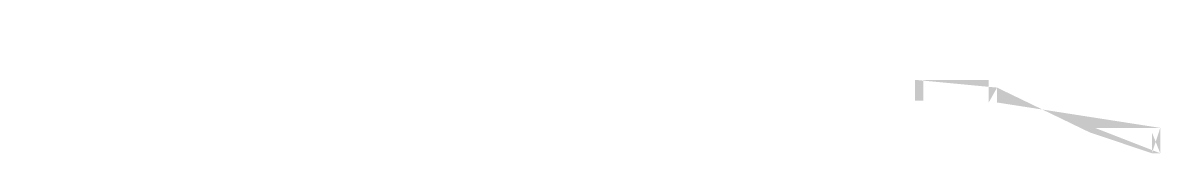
# Model space of a CAD drawing. Header units: millimetres. Extents: x -661525 to 498941, y 282148 to 1359693.
# Drawn here: x 129698 to 161068, y 1102089 to 1105689 of the extents above; entities that cross this region are included whole.
import ezdxf

# ---------------------------------------------------------------- set-up
doc = ezdxf.new("R2010")
doc.units = ezdxf.units.MM
doc.header["$LTSCALE"] = 2.5
doc.layers.get('0').update_dxf_attribs({"linetype": 'CONTINUOUS'})

msp = doc.modelspace()

# ---------------------------------------------------------------- hatches: boundary and pattern name
h = msp.add_hatch(color=256)
h.paths.add_polyline_path([(156568, 1104094), (156868, 1104094)], flags=0)
h.paths.add_polyline_path([(156868, 1103949), (156868, 1104094)], flags=0)
edge = h.paths.add_edge_path(flags=17)
edge.add_line((159268, 1102789), (159268, 1102934))
edge.add_line((158968, 1102934), (159268, 1102934))
edge.add_line((158968, 1103079), (158968, 1102934))
edge.add_line((158968, 1103079), (158668, 1103079))
edge.add_line((158668, 1103079), (158668, 1103224))
edge.add_line((158368, 1103224), (158668, 1103224))
edge.add_line((158368, 1103369), (158368, 1103224))
edge.add_line((158368, 1103369), (158068, 1103369))
edge.add_line((158068, 1103369), (158068, 1103514))
edge.add_line((157768, 1103514), (158068, 1103514))
edge.add_line((157768, 1103659), (157768, 1103514))
edge.add_line((157768, 1103659), (157468, 1103659))
edge.add_line((157468, 1103659), (157468, 1103804))
edge.add_line((157168, 1103804), (157468, 1103804))
edge.add_line((157168, 1103949), (157168, 1103804))
edge.add_line((157168, 1103949), (156868, 1103949))
edge.add_line((156868, 1103949), (156868, 1104094))
edge.add_line((156868, 1104094), (156568, 1104094))
edge.add_line((156568, 1104094), (156568, 1104239))
edge.add_line((156568, 1104239), (134198, 1104239))
edge.add_line((134198, 1104239), (134198, 1104384))
edge.add_line((134198, 1104384), (133898, 1104384))
edge.add_line((133898, 1104384), (133898, 1104529))
edge.add_line((133898, 1104529), (133598, 1104529))
edge.add_line((133598, 1104529), (133598, 1104674))
edge.add_line((133598, 1104674), (133298, 1104674))
edge.add_line((133298, 1104674), (133298, 1104819))
edge.add_line((133298, 1104819), (132998, 1104819))
edge.add_line((132998, 1104819), (132998, 1104964))
edge.add_line((132998, 1104964), (132698, 1104964))
edge.add_line((132698, 1104964), (132698, 1105109))
edge.add_line((132698, 1105109), (132398, 1105109))
edge.add_line((132398, 1105109), (132398, 1105254))
edge.add_line((132398, 1105254), (132098, 1105254))
edge.add_line((132098, 1105254), (132098, 1105399))
edge.add_line((132098, 1105399), (131798, 1105399))
edge.add_line((131798, 1105399), (131798, 1105544))
edge.add_line((131798, 1105544), (131498, 1105544))
edge.add_line((131498, 1105544), (131498, 1105689))
edge.add_line((131498, 1105689), (129698, 1105689))
edge.add_line((129698, 1105689), (129698, 1104989))
edge.add_line((129698, 1104989), (129928, 1104989))
edge.add_line((129928, 1104989), (129928, 1105564))
edge.add_line((129928, 1105564), (131054.4, 1105564))
edge.add_line((131054.4, 1105564), (133968, 1104155.8))
edge.add_line((133968, 1104155.8), (133968, 1103539))
edge.add_line((133968, 1103539), (134198, 1103539))
edge.add_line((134198, 1103539), (134198, 1104114))
edge.add_line((134198, 1104114), (136228, 1104114))
edge.add_line((136228, 1104114), (136228, 1103539))
edge.add_line((136228, 1103539), (136458, 1103539))
edge.add_line((136458, 1103539), (136458, 1104114))
edge.add_line((136458, 1104114), (154308, 1104114))
edge.add_line((154308, 1104114), (154308, 1103539))
edge.add_line((154308, 1103539), (154538, 1103539))
edge.add_line((154538, 1103539), (154538, 1104114))
edge.add_line((154538, 1104114), (156338, 1104114))
edge.add_line((156338, 1104114), (156338, 1103489))
edge.add_line((156338, 1103489), (156568, 1103489))
edge.add_line((156568, 1103489), (156568, 1103899.6))
edge.add_line((156568, 1103899.6), (159124.4, 1102664))
edge.add_line((159124.4, 1102664), (160838, 1102664))
edge.add_line((160838, 1102664), (160838, 1102089))
edge.add_line((160838, 1102089), (161068, 1102089))
edge.add_line((161068, 1102089), (161068, 1102789))
edge.add_line((161068, 1102789), (159268, 1102789))
h.paths.add_polyline_path([(159268, 1102789), (159268, 1102934)], flags=0)
edge = h.paths.add_edge_path(flags=0)
edge.add_line((156568, 1104094), (156568, 1104239))
edge.add_line((156568, 1104094), (156568, 1104239))
h.paths.add_polyline_path([(156868, 1104094), (156568, 1104094)], flags=0)
h.paths.add_polyline_path([(156868, 1103949), (157168, 1103949)], flags=0)
h.paths.add_polyline_path([(157168, 1103949), (157168, 1103804)], flags=0)
h.paths.add_polyline_path([(157468, 1103804), (157168, 1103804)], flags=0)
h.paths.add_polyline_path([(157468, 1103659), (157468, 1103804)], flags=0)
h.paths.add_polyline_path([(157468, 1103659), (157768, 1103659)], flags=0)
h.paths.add_polyline_path([(157768, 1103659), (157768, 1103514)], flags=0)
h.paths.add_polyline_path([(158068, 1103514), (157768, 1103514)], flags=0)
h.paths.add_polyline_path([(158068, 1103369), (158068, 1103514)], flags=0)
h.paths.add_polyline_path([(158068, 1103369), (158368, 1103369)], flags=0)
h.paths.add_polyline_path([(158368, 1103369), (158368, 1103224)], flags=0)
h.paths.add_polyline_path([(158668, 1103224), (158368, 1103224)], flags=0)
h.paths.add_polyline_path([(158668, 1103079), (158668, 1103224)], flags=0)
h.paths.add_polyline_path([(158668, 1103079), (158968, 1103079)], flags=0)
h.paths.add_polyline_path([(158968, 1103079), (158968, 1102934)], flags=0)
h.paths.add_polyline_path([(159268, 1102934), (158968, 1102934)], flags=0)
edge = h.paths.add_edge_path(flags=17)
edge.add_line((159268, 1102934), (158968, 1102934))
edge.add_line((159268, 1102934), (159268, 1102789))
edge.add_line((161068, 1102789), (159268, 1102789))
edge.add_line((161068, 1102089), (161068, 1102789))
edge.add_line((160838, 1102089), (161068, 1102089))
edge.add_line((160838, 1102664), (160838, 1102089))
edge.add_line((159124.4, 1102664), (160838, 1102664))
edge.add_line((159124.4, 1102664), (156568, 1103899.6))
edge.add_line((156568, 1103489), (156568, 1103899.6))
edge.add_line((156338, 1103489), (156568, 1103489))
edge.add_line((156338, 1104114), (156338, 1103489))
edge.add_line((154538, 1104114), (156338, 1104114))
edge.add_line((154538, 1103539), (154538, 1104114))
edge.add_line((154308, 1103539), (154538, 1103539))
edge.add_line((154308, 1104114), (154308, 1103539))
edge.add_line((136458, 1104114), (154308, 1104114))
edge.add_line((136458, 1104114), (136458, 1103539))
edge.add_line((136458, 1103539), (136228, 1103539))
edge.add_line((136228, 1103539), (136228, 1104114))
edge.add_line((136228, 1104114), (134198, 1104114))
edge.add_line((134198, 1104114), (134198, 1103539))
edge.add_line((134198, 1103539), (133968, 1103539))
edge.add_line((133968, 1103539), (133968, 1104155.8))
edge.add_line((133968, 1104155.8), (131054.4, 1105564))
edge.add_line((131054.4, 1105564), (129928, 1105564))
edge.add_line((129928, 1105564), (129928, 1104989))
edge.add_line((129928, 1104989), (129698, 1104989))
edge.add_line((129698, 1104989), (129698, 1105689))
edge.add_line((129698, 1105689), (131498, 1105689))
edge.add_line((131498, 1105689), (131498, 1105544))
edge.add_line((131498, 1105544), (131798, 1105544))
edge.add_line((131798, 1105544), (131798, 1105399))
edge.add_line((131798, 1105399), (132098, 1105399))
edge.add_line((132098, 1105399), (132098, 1105254))
edge.add_line((132098, 1105254), (132398, 1105254))
edge.add_line((132398, 1105254), (132398, 1105109))
edge.add_line((132398, 1105109), (132698, 1105109))
edge.add_line((132698, 1105109), (132698, 1104964))
edge.add_line((132698, 1104964), (132998, 1104964))
edge.add_line((132998, 1104964), (132998, 1104819))
edge.add_line((132998, 1104819), (133298, 1104819))
edge.add_line((133298, 1104819), (133298, 1104674))
edge.add_line((133298, 1104674), (133598, 1104674))
edge.add_line((133598, 1104674), (133598, 1104529))
edge.add_line((133598, 1104529), (133898, 1104529))
edge.add_line((133898, 1104529), (133898, 1104384))
edge.add_line((133898, 1104384), (134198, 1104384))
edge.add_line((134198, 1104384), (134198, 1104239))
edge.add_line((134198, 1104239), (156568, 1104239))
edge.add_line((156568, 1104094), (156568, 1104239))
edge.add_line((156868, 1104094), (156568, 1104094))
edge.add_line((156868, 1103949), (156868, 1104094))
edge.add_line((156868, 1103949), (157168, 1103949))
edge.add_line((157168, 1103804), (157168, 1103949))
edge.add_line((157468, 1103804), (157168, 1103804))
edge.add_line((157468, 1103804), (157468, 1103659))
edge.add_line((157468, 1103659), (157768, 1103659))
edge.add_line((157768, 1103514), (157768, 1103659))
edge.add_line((158068, 1103514), (157768, 1103514))
edge.add_line((158068, 1103514), (158068, 1103369))
edge.add_line((158068, 1103369), (158368, 1103369))
edge.add_line((158368, 1103224), (158368, 1103369))
edge.add_line((158668, 1103224), (158368, 1103224))
edge.add_line((158668, 1103224), (158668, 1103079))
edge.add_line((158668, 1103079), (158968, 1103079))
edge.add_line((158968, 1102934), (158968, 1103079))
edge = h.paths.add_edge_path(flags=0)
edge.add_line((156338, 1104114), (156338, 1103489))
edge.add_line((154538, 1104114), (156338, 1104114))
edge.add_line((154538, 1103539), (154538, 1104114))
edge.add_line((154308, 1103539), (154538, 1103539))
edge.add_line((154308, 1104114), (154308, 1103539))
edge.add_line((156568, 1103489), (156568, 1103899.6))
edge.add_line((156338, 1103489), (156568, 1103489))
edge.add_line((161068, 1102789), (159268, 1102789))
edge.add_line((161068, 1102089), (161068, 1102789))
edge.add_line((160838, 1102089), (161068, 1102089))
edge.add_line((160838, 1102664), (160838, 1102089))
edge.add_line((159124.4, 1102664), (160838, 1102664))
edge.add_line((159124.4, 1102664), (156568, 1103899.6))
h = msp.add_hatch(color=256)
h.paths.add_polyline_path([(156568, 1104094), (156868, 1104094)], flags=0)
h.paths.add_polyline_path([(156868, 1103949), (156868, 1104094)], flags=0)
edge = h.paths.add_edge_path(flags=17)
edge.add_line((159268, 1102789), (159268, 1102934))
edge.add_line((158968, 1102934), (159268, 1102934))
edge.add_line((158968, 1103079), (158968, 1102934))
edge.add_line((158968, 1103079), (158668, 1103079))
edge.add_line((158668, 1103079), (158668, 1103224))
edge.add_line((158368, 1103224), (158668, 1103224))
edge.add_line((158368, 1103369), (158368, 1103224))
edge.add_line((158368, 1103369), (158068, 1103369))
edge.add_line((158068, 1103369), (158068, 1103514))
edge.add_line((157768, 1103514), (158068, 1103514))
edge.add_line((157768, 1103659), (157768, 1103514))
edge.add_line((157768, 1103659), (157468, 1103659))
edge.add_line((157468, 1103659), (157468, 1103804))
edge.add_line((157168, 1103804), (157468, 1103804))
edge.add_line((157168, 1103949), (157168, 1103804))
edge.add_line((157168, 1103949), (156868, 1103949))
edge.add_line((156868, 1103949), (156868, 1104094))
edge.add_line((156868, 1104094), (156568, 1104094))
edge.add_line((156568, 1104094), (156568, 1104239))
edge.add_line((156568, 1104239), (134198, 1104239))
edge.add_line((134198, 1104239), (134198, 1104384))
edge.add_line((134198, 1104384), (133898, 1104384))
edge.add_line((133898, 1104384), (133898, 1104529))
edge.add_line((133898, 1104529), (133598, 1104529))
edge.add_line((133598, 1104529), (133598, 1104674))
edge.add_line((133598, 1104674), (133298, 1104674))
edge.add_line((133298, 1104674), (133298, 1104819))
edge.add_line((133298, 1104819), (132998, 1104819))
edge.add_line((132998, 1104819), (132998, 1104964))
edge.add_line((132998, 1104964), (132698, 1104964))
edge.add_line((132698, 1104964), (132698, 1105109))
edge.add_line((132698, 1105109), (132398, 1105109))
edge.add_line((132398, 1105109), (132398, 1105254))
edge.add_line((132398, 1105254), (132098, 1105254))
edge.add_line((132098, 1105254), (132098, 1105399))
edge.add_line((132098, 1105399), (131798, 1105399))
edge.add_line((131798, 1105399), (131798, 1105544))
edge.add_line((131798, 1105544), (131498, 1105544))
edge.add_line((131498, 1105544), (131498, 1105689))
edge.add_line((131498, 1105689), (129698, 1105689))
edge.add_line((129698, 1105689), (129698, 1104989))
edge.add_line((129698, 1104989), (129928, 1104989))
edge.add_line((129928, 1104989), (129928, 1105564))
edge.add_line((129928, 1105564), (131054.4, 1105564))
edge.add_line((131054.4, 1105564), (133968, 1104155.8))
edge.add_line((133968, 1104155.8), (133968, 1103539))
edge.add_line((133968, 1103539), (134198, 1103539))
edge.add_line((134198, 1103539), (134198, 1104114))
edge.add_line((134198, 1104114), (136228, 1104114))
edge.add_line((136228, 1104114), (136228, 1103539))
edge.add_line((136228, 1103539), (136458, 1103539))
edge.add_line((136458, 1103539), (136458, 1104114))
edge.add_line((136458, 1104114), (154308, 1104114))
edge.add_line((154308, 1104114), (154308, 1103539))
edge.add_line((154308, 1103539), (154538, 1103539))
edge.add_line((154538, 1103539), (154538, 1104114))
edge.add_line((154538, 1104114), (156338, 1104114))
edge.add_line((156338, 1104114), (156338, 1103489))
edge.add_line((156338, 1103489), (156568, 1103489))
edge.add_line((156568, 1103489), (156568, 1103899.6))
edge.add_line((156568, 1103899.6), (159124.4, 1102664))
edge.add_line((159124.4, 1102664), (160838, 1102664))
edge.add_line((160838, 1102664), (160838, 1102089))
edge.add_line((160838, 1102089), (161068, 1102089))
edge.add_line((161068, 1102089), (161068, 1102789))
edge.add_line((161068, 1102789), (159268, 1102789))
h.paths.add_polyline_path([(159268, 1102789), (159268, 1102934)], flags=0)
edge = h.paths.add_edge_path(flags=0)
edge.add_line((156568, 1104094), (156568, 1104239))
edge.add_line((156568, 1104094), (156568, 1104239))
h.paths.add_polyline_path([(156868, 1104094), (156568, 1104094)], flags=0)
h.paths.add_polyline_path([(156868, 1103949), (157168, 1103949)], flags=0)
h.paths.add_polyline_path([(157168, 1103949), (157168, 1103804)], flags=0)
h.paths.add_polyline_path([(157468, 1103804), (157168, 1103804)], flags=0)
h.paths.add_polyline_path([(157468, 1103659), (157468, 1103804)], flags=0)
h.paths.add_polyline_path([(157468, 1103659), (157768, 1103659)], flags=0)
h.paths.add_polyline_path([(157768, 1103659), (157768, 1103514)], flags=0)
h.paths.add_polyline_path([(158068, 1103514), (157768, 1103514)], flags=0)
h.paths.add_polyline_path([(158068, 1103369), (158068, 1103514)], flags=0)
h.paths.add_polyline_path([(158068, 1103369), (158368, 1103369)], flags=0)
h.paths.add_polyline_path([(158368, 1103369), (158368, 1103224)], flags=0)
h.paths.add_polyline_path([(158668, 1103224), (158368, 1103224)], flags=0)
h.paths.add_polyline_path([(158668, 1103079), (158668, 1103224)], flags=0)
h.paths.add_polyline_path([(158668, 1103079), (158968, 1103079)], flags=0)
h.paths.add_polyline_path([(158968, 1103079), (158968, 1102934)], flags=0)
h.paths.add_polyline_path([(159268, 1102934), (158968, 1102934)], flags=0)
edge = h.paths.add_edge_path(flags=17)
edge.add_line((159268, 1102934), (158968, 1102934))
edge.add_line((159268, 1102934), (159268, 1102789))
edge.add_line((161068, 1102789), (159268, 1102789))
edge.add_line((161068, 1102089), (161068, 1102789))
edge.add_line((160838, 1102089), (161068, 1102089))
edge.add_line((160838, 1102664), (160838, 1102089))
edge.add_line((159124.4, 1102664), (160838, 1102664))
edge.add_line((159124.4, 1102664), (156568, 1103899.6))
edge.add_line((156568, 1103489), (156568, 1103899.6))
edge.add_line((156338, 1103489), (156568, 1103489))
edge.add_line((156338, 1104114), (156338, 1103489))
edge.add_line((154538, 1104114), (156338, 1104114))
edge.add_line((154538, 1103539), (154538, 1104114))
edge.add_line((154308, 1103539), (154538, 1103539))
edge.add_line((154308, 1104114), (154308, 1103539))
edge.add_line((136458, 1104114), (154308, 1104114))
edge.add_line((136458, 1104114), (136458, 1103539))
edge.add_line((136458, 1103539), (136228, 1103539))
edge.add_line((136228, 1103539), (136228, 1104114))
edge.add_line((136228, 1104114), (134198, 1104114))
edge.add_line((134198, 1104114), (134198, 1103539))
edge.add_line((134198, 1103539), (133968, 1103539))
edge.add_line((133968, 1103539), (133968, 1104155.8))
edge.add_line((133968, 1104155.8), (131054.4, 1105564))
edge.add_line((131054.4, 1105564), (129928, 1105564))
edge.add_line((129928, 1105564), (129928, 1104989))
edge.add_line((129928, 1104989), (129698, 1104989))
edge.add_line((129698, 1104989), (129698, 1105689))
edge.add_line((129698, 1105689), (131498, 1105689))
edge.add_line((131498, 1105689), (131498, 1105544))
edge.add_line((131498, 1105544), (131798, 1105544))
edge.add_line((131798, 1105544), (131798, 1105399))
edge.add_line((131798, 1105399), (132098, 1105399))
edge.add_line((132098, 1105399), (132098, 1105254))
edge.add_line((132098, 1105254), (132398, 1105254))
edge.add_line((132398, 1105254), (132398, 1105109))
edge.add_line((132398, 1105109), (132698, 1105109))
edge.add_line((132698, 1105109), (132698, 1104964))
edge.add_line((132698, 1104964), (132998, 1104964))
edge.add_line((132998, 1104964), (132998, 1104819))
edge.add_line((132998, 1104819), (133298, 1104819))
edge.add_line((133298, 1104819), (133298, 1104674))
edge.add_line((133298, 1104674), (133598, 1104674))
edge.add_line((133598, 1104674), (133598, 1104529))
edge.add_line((133598, 1104529), (133898, 1104529))
edge.add_line((133898, 1104529), (133898, 1104384))
edge.add_line((133898, 1104384), (134198, 1104384))
edge.add_line((134198, 1104384), (134198, 1104239))
edge.add_line((134198, 1104239), (156568, 1104239))
edge.add_line((156568, 1104094), (156568, 1104239))
edge.add_line((156868, 1104094), (156568, 1104094))
edge.add_line((156868, 1103949), (156868, 1104094))
edge.add_line((156868, 1103949), (157168, 1103949))
edge.add_line((157168, 1103804), (157168, 1103949))
edge.add_line((157468, 1103804), (157168, 1103804))
edge.add_line((157468, 1103804), (157468, 1103659))
edge.add_line((157468, 1103659), (157768, 1103659))
edge.add_line((157768, 1103514), (157768, 1103659))
edge.add_line((158068, 1103514), (157768, 1103514))
edge.add_line((158068, 1103514), (158068, 1103369))
edge.add_line((158068, 1103369), (158368, 1103369))
edge.add_line((158368, 1103224), (158368, 1103369))
edge.add_line((158668, 1103224), (158368, 1103224))
edge.add_line((158668, 1103224), (158668, 1103079))
edge.add_line((158668, 1103079), (158968, 1103079))
edge.add_line((158968, 1102934), (158968, 1103079))
edge = h.paths.add_edge_path(flags=0)
edge.add_line((156338, 1104114), (156338, 1103489))
edge.add_line((154538, 1104114), (156338, 1104114))
edge.add_line((154538, 1103539), (154538, 1104114))
edge.add_line((154308, 1103539), (154538, 1103539))
edge.add_line((154308, 1104114), (154308, 1103539))
edge.add_line((156568, 1103489), (156568, 1103899.6))
edge.add_line((156338, 1103489), (156568, 1103489))
edge.add_line((161068, 1102789), (159268, 1102789))
edge.add_line((161068, 1102089), (161068, 1102789))
edge.add_line((160838, 1102089), (161068, 1102089))
edge.add_line((160838, 1102664), (160838, 1102089))
edge.add_line((159124.4, 1102664), (160838, 1102664))
edge.add_line((159124.4, 1102664), (156568, 1103899.6))

doc.saveas('drawing.dxf')
